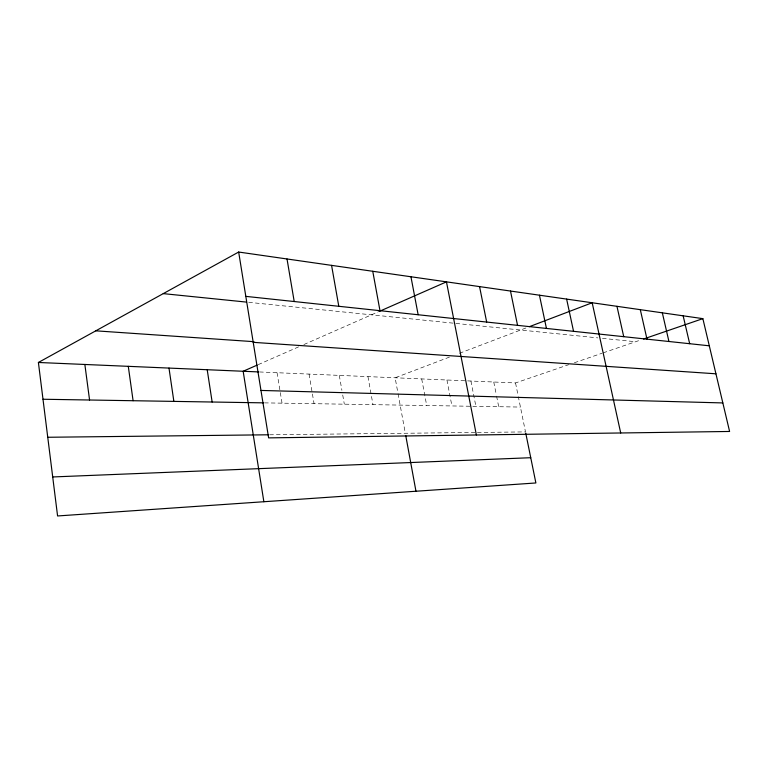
<?xml version="1.0" encoding="UTF-8"?>
<svg xmlns="http://www.w3.org/2000/svg" width="768" height="768" viewBox="0 0 768 768"><rect width="100%" height="100%" fill="white"/><g stroke="black" fill="none" stroke-linecap="round" stroke-linejoin="round"><path stroke-width="0.58" stroke-dasharray="3.84 2.88" d="M258.211 364.637L299.51 346.474M303.869 344.563L377.894 312.01M449.453 357.101L395.126 377.779L397.843 392.573M459.514 353.27L527.126 327.523M259.517 371.962L515.53 382.944L568.8 364.656M574.349 362.755L602.064 353.242M603.168 352.858L641.261 339.782M269.654 434.784L476.208 432.461M477.408 432.451L525.494 431.904L518.333 396.73M264.509 402.874L520.435 407.069M248.698 302.323L597.869 337.891M602.438 338.352L635.597 341.731M515.53 382.944L518.102 395.578M493.757 382.013L496.349 394.954M496.579 396.125L498.701 406.714M470.918 381.034L475.891 406.339M446.928 379.997L451.92 405.946M421.699 378.922L426.71 405.533M398.054 393.715L405.322 433.258M367.949 376.608L372.979 404.65M339.293 375.379L341.914 390.355M342.71 394.963L344.323 404.179M309.043 374.083L314.064 403.69M277.046 372.71L282.048 403.162"/><path stroke-width="1.15" d="M525.734 433.075L535.882 482.966L57.581 515.962L38.4 362.477L238.666 252.038L702.864 318.643L729.6 431.462L268.618 437.875L238.666 252.038M257.136 365.117L243.158 371.261L263.866 501.734M378.96 311.539L446.458 281.856L476.371 434.986M529.306 326.698L592.176 302.755L620.707 432.979M643.526 339.005L702.864 318.643M52.704 476.957L530.746 457.709M47.75 437.27L268.483 434.794M42.998 399.245L263.338 402.854M260.976 390.442L722.832 402.931M38.4 362.477L258.346 371.914M95.789 330.826L253.91 341.674M253.219 342.336L715.939 373.805M163.258 293.626L246.355 302.083M245.808 296.371L709.296 345.802M683.155 315.811L689.674 343.709M662.333 312.826L668.938 341.501M640.301 309.667L646.992 339.158M616.963 306.317L623.731 336.682M566.63 299.098L573.552 331.325M539.443 295.19L546.442 328.435M510.49 291.034L517.546 325.354M479.558 286.598L486.672 322.061M410.947 276.758L418.147 314.746M405.754 435.6L415.968 491.242M372.758 271.277L379.978 310.675M331.574 265.363L338.794 306.288M287.021 258.979L294.211 301.526M207.206 369.715L212.141 402.019M168.989 368.074L173.866 401.395M128.285 366.326L133.094 400.723M84.854 364.464L89.568 400.013"/></g></svg>
